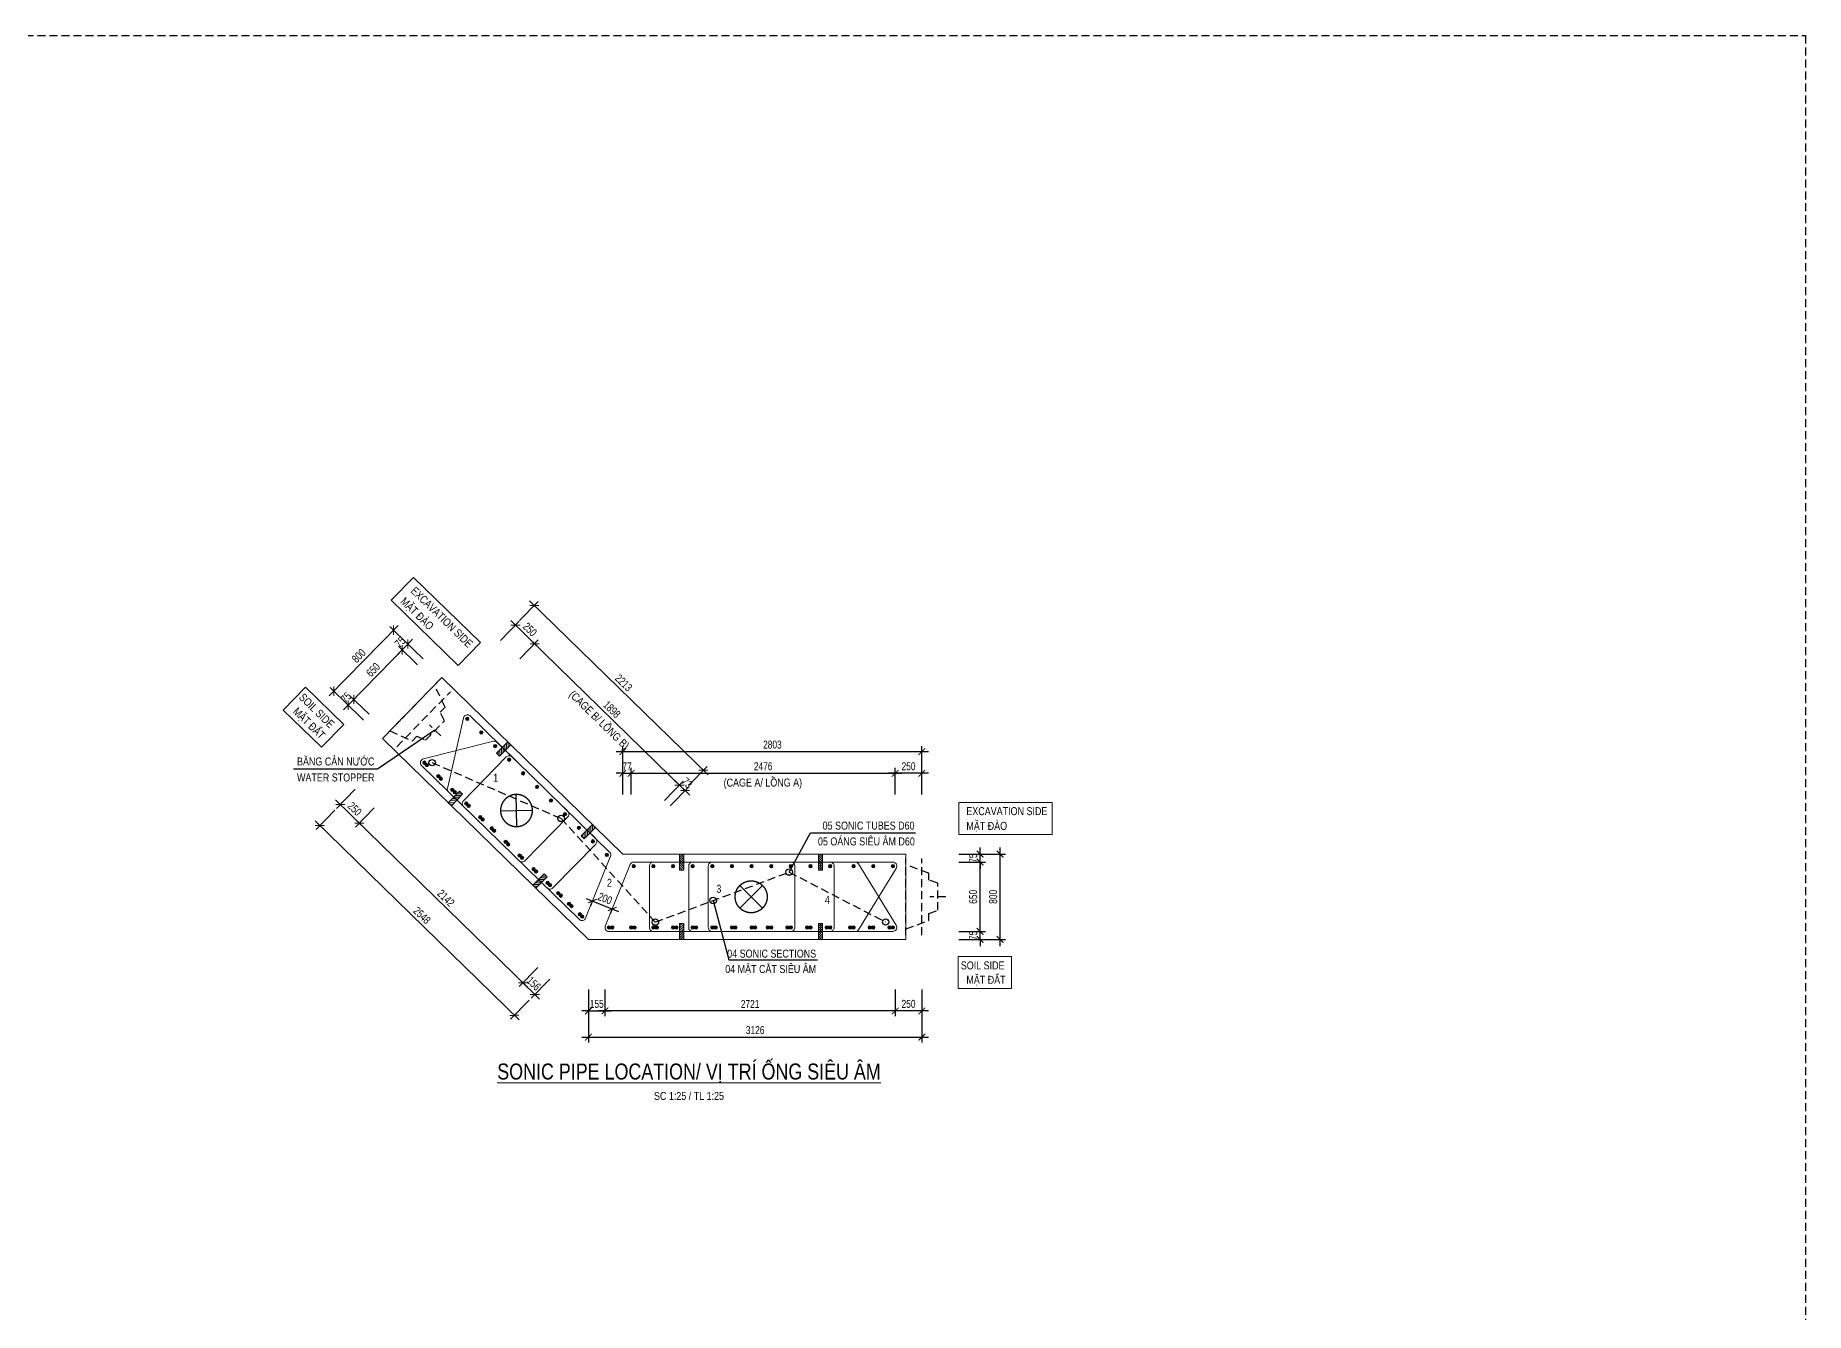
# Model space of a CAD drawing. Header units: millimetres. Extents: x 2611025 to 4139346, y -89870 to 101087.
# Drawn here: x 3841716 to 3908097, y -30106 to 17806 of the extents above; entities that cross this region are included whole.
import ezdxf
from ezdxf.enums import TextEntityAlignment as Align

# ---------------------------------------------------------------- set-up
doc = ezdxf.new("R2010")
doc.units = ezdxf.units.MM
doc.header["$LTSCALE"] = 1200
doc.header["$PDMODE"] = 35
for name, pattern in [('CENTER', [2, 1.25, -0.25, 0.25, -0.25]), ('DASHED', [19.05, 12.7, -6.35]), ('HIDDEN', [0.375, 0.25, -0.125])]:
    doc.linetypes.add(name, pattern=pattern)
for name, color, linetype, lineweight in [('015_Hidden', 8, 'Continuous', 13), ('5', 5, 'Continuous', 13), ('BOUND', 3, 'Continuous', 20), ('CWS', 8, 'HIDDEN', 9), ('ENOTE', 2, 'Continuous', 15), ('GRID', 74, 'CENTER', 15), ('K-THUOC', 1, 'Continuous', 18), ('LEADER', 8, 'Continuous', 9), ('MCT', 6, 'Continuous', 20), ('PIPE60', 1, 'Continuous', 25), ('TCHI', 4, 'HIDDEN', 30), ('TEXTEN', 3, 'Continuous', 13), ('TEXTMA', 2, 'Continuous', 13), ('TEXTVN', 2, 'Continuous', 20), ('TIE', 4, 'Continuous', 13)]:
    doc.layers.add(name, color=color, linetype=linetype, lineweight=lineweight)
for name, color, linetype in [('CDC.04.HIDDEN', 8, 'HIDDEN'), ('CDC.11.NOTE', 8, 'Continuous'), ('MCSA', 5, 'HIDDEN'), ('MIE', 5, 'HIDDEN')]:
    doc.layers.add(name, color=color, linetype=linetype)
doc.styles.add('DB_Arial', font='arial.ttf', dxfattribs={"width": 0.8})
doc.styles.add('SMTEXT', font='arial.ttf', dxfattribs={"width": 0.75})
doc.dimstyles.new('BSV1-100', dxfattribs={"dimtxt": 300, "dimasz": 250, "dimexe": 200, "dimexo": 0, "dimgap": 108, "dimtad": 1, "dimdec": 0, "dimdsep": 46, "dimtxsty": 'SMTEXT', "dimblk": 'ARCHTICK', "dimcen": 100, "dimdle": 250, "dimclrd": 256, "dimclre": 256, "dimclrt": 1, "dimadec": 0, "dimazin": 0, "dimtfac": 1, "dimtdec": 0, "dimtix": 1, "dimtmove": 2, "dimatfit": 3, "dimfxl": 720, "dimfxlon": 1, "dimtolj": 1, "dimtzin": 0, "dimarcsym": 0})
doc.dimstyles.new('BSV25', dxfattribs={"dimtxt": 300, "dimasz": 250, "dimexe": 200, "dimexo": 0, "dimgap": 108, "dimtad": 1, "dimdec": 0, "dimlfac": 0.25, "dimdsep": 46, "dimtxsty": 'SMTEXT', "dimblk": 'ARCHTICK', "dimcen": 100, "dimdle": 250, "dimclrd": 256, "dimclre": 256, "dimclrt": 2, "dimadec": 0, "dimazin": 0, "dimtfac": 1, "dimtdec": 0, "dimtix": 1, "dimtmove": 2, "dimatfit": 3, "dimfxl": 800, "dimfxlon": 1, "dimtolj": 1, "dimtzin": 0, "dimarcsym": 0})

# ---------------------------------------------------------------- blocks, each defined once
blk = doc.blocks.new('mct1')
at = {"lineweight": 9}
h = blk.add_hatch(color=256, dxfattribs=at)
h.dxf.hatch_style = 1
h.paths.add_polyline_path([(-16, 0, 1), (16, 0, 1)])
blk.add_circle((0, 0), 16, dxfattribs=at)
blk = doc.blocks.new('_ArchTick')
at = {"color": 0, "linetype": 'ByBlock', "const_width": 0.15}
blk.add_lwpolyline([(-0.5, -0.5), (0.5, 0.5)], dxfattribs=at)
blk = doc.blocks.new('*D1234')
at = {"layer": 'Defpoints', "color": 0, "transparency": 16777216}
for p in [(3874418, -12908), (3877894, -12908), (3874418, -16108)]:
    blk.add_point(p, dxfattribs=at)
at = {"layer": 'K-THUOC', "lineweight": -2, "transparency": 16777216}
for p, q in [((3877094, -12908), (3878094, -12908)), ((3877894, -16358), (3877894, -12658)), ((3877094, -16108), (3878094, -16108))]:
    blk.add_line(p, q, dxfattribs=at)
at = {"layer": 'K-THUOC', "lineweight": -2, "transparency": 16777216, "xscale": 250, "yscale": 250, "zscale": 250}
for p, rotation in [((3877894, -12908), 90), ((3877894, -16108), 270)]:
    blk.add_blockref('_ArchTick', p, dxfattribs=dict(at, rotation=rotation))
at = {"layer": 'K-THUOC', "color": 2, "transparency": 16777216, "insert": (3877633, -14508), "char_height": 300, "attachment_point": 5, "rotation": 90, "style": 'SMTEXT'}
blk.add_mtext('\\A1;800', dxfattribs=at)
blk = doc.blocks.new('*D1235')
at = {"layer": 'Defpoints', "color": 0, "transparency": 16777216}
for p in [(3874418, -15808), (3877144, -15808), (3874418, -16108)]:
    blk.add_point(p, dxfattribs=at)
at = {"layer": 'K-THUOC', "lineweight": -2, "transparency": 16777216}
for p, q in [((3876344, -15808), (3877344, -15808)), ((3877144, -15808), (3877144, -15558)), ((3877144, -16108), (3877144, -15808)), ((3876344, -16108), (3877344, -16108)), ((3877144, -16108), (3877144, -16358))]:
    blk.add_line(p, q, dxfattribs=at)
at = {"layer": 'K-THUOC', "lineweight": -2, "transparency": 16777216, "xscale": 250, "yscale": 250, "zscale": 250}
for p, rotation in [((3877144, -15808), 270), ((3877144, -16108), 90)]:
    blk.add_blockref('_ArchTick', p, dxfattribs=dict(at, rotation=rotation))
at = {"layer": 'K-THUOC', "color": 2, "transparency": 16777216, "insert": (3876884, -15958), "char_height": 300, "attachment_point": 5, "rotation": 90, "style": 'SMTEXT'}
blk.add_mtext('\\A1;75', dxfattribs=at)
blk = doc.blocks.new('*D1236')
at = {"layer": 'Defpoints', "color": 0, "transparency": 16777216}
for p in [(3874418, -13208), (3877144, -13208), (3874418, -15808)]:
    blk.add_point(p, dxfattribs=at)
at = {"layer": 'K-THUOC', "lineweight": -2, "transparency": 16777216}
for p, q in [((3876344, -13208), (3877344, -13208)), ((3877144, -16058), (3877144, -12958)), ((3876344, -15808), (3877344, -15808))]:
    blk.add_line(p, q, dxfattribs=at)
at = {"layer": 'K-THUOC', "lineweight": -2, "transparency": 16777216, "xscale": 250, "yscale": 250, "zscale": 250}
for p, rotation in [((3877144, -13208), 90), ((3877144, -15808), 270)]:
    blk.add_blockref('_ArchTick', p, dxfattribs=dict(at, rotation=rotation))
at = {"layer": 'K-THUOC', "color": 2, "transparency": 16777216, "insert": (3876883, -14508), "char_height": 300, "attachment_point": 5, "rotation": 90, "style": 'SMTEXT'}
blk.add_mtext('\\A1;650', dxfattribs=at)
blk = doc.blocks.new('*D1237')
at = {"layer": 'Defpoints', "color": 0, "transparency": 16777216}
for p in [(3874418, -12908), (3874418, -13208), (3877144, -12908)]:
    blk.add_point(p, dxfattribs=at)
at = {"layer": 'K-THUOC', "lineweight": -2, "transparency": 16777216}
for p, q in [((3876344, -12908), (3877344, -12908)), ((3876344, -13208), (3877344, -13208)), ((3877144, -12908), (3877144, -12658)), ((3877144, -13208), (3877144, -12908)), ((3877144, -13208), (3877144, -13458))]:
    blk.add_line(p, q, dxfattribs=at)
at = {"layer": 'K-THUOC', "lineweight": -2, "transparency": 16777216, "xscale": 250, "yscale": 250, "zscale": 250}
for p, rotation in [((3877144, -12908), 270), ((3877144, -13208), 90)]:
    blk.add_blockref('_ArchTick', p, dxfattribs=dict(at, rotation=rotation))
at = {"layer": 'K-THUOC', "color": 2, "transparency": 16777216, "insert": (3876884, -13058), "char_height": 300, "attachment_point": 5, "rotation": 90, "style": 'SMTEXT'}
blk.add_mtext('\\A1;75', dxfattribs=at)
blk = doc.blocks.new('*D1238')
at = {"layer": 'Defpoints', "color": 0, "transparency": 16777216}
for p in [(3855145, -4504), (3856958, -6273), (3854723, -8563)]:
    blk.add_point(p, dxfattribs=at)
at = {"layer": 'K-THUOC', "lineweight": -2, "transparency": 16777216}
for p, q in [((3852736, -6973), (3855320, -4325)), ((3855718, -5063), (3855002, -4364)), ((3853483, -7353), (3852767, -6654))]:
    blk.add_line(p, q, dxfattribs=at)
at = {"layer": 'K-THUOC', "lineweight": -2, "transparency": 16777216, "xscale": 250, "yscale": 250, "zscale": 250}
for p, rotation in [((3855145, -4504), 45.69869439373893), ((3852910, -6794), 225.6986943937389)]:
    blk.add_blockref('_ArchTick', p, dxfattribs=dict(at, rotation=rotation))
at = {"layer": 'K-THUOC', "color": 2, "transparency": 16777216, "insert": (3853841, -5467), "char_height": 300, "attachment_point": 5, "rotation": 45.69869, "style": 'SMTEXT'}
blk.add_mtext('\\A1;800', dxfattribs=at)
blk = doc.blocks.new('*D1239')
at = {"layer": 'Defpoints', "color": 0, "transparency": 16777216}
for p in [(3853657, -7103), (3854723, -8563), (3854932, -8348)]:
    blk.add_point(p, dxfattribs=at)
at = {"layer": 'K-THUOC', "lineweight": -2, "transparency": 16777216}
for p, q in [((3854020, -7877), (3853304, -7178)), ((3853447, -7318), (3853657, -7103)), ((3854229, -7662), (3853513, -6964)), ((3853657, -7103), (3853831, -6924)), ((3853447, -7318), (3853272, -7497))]:
    blk.add_line(p, q, dxfattribs=at)
at = {"layer": 'K-THUOC', "lineweight": -2, "transparency": 16777216, "xscale": 250, "yscale": 250, "zscale": 250}
for p, rotation in [((3853447, -7318), 45.69869439373893), ((3853657, -7103), 225.6986943937389)]:
    blk.add_blockref('_ArchTick', p, dxfattribs=dict(at, rotation=rotation))
at = {"layer": 'K-THUOC', "color": 2, "transparency": 16777216, "insert": (3853365, -7029), "char_height": 300, "attachment_point": 5, "rotation": 45.69869, "style": 'SMTEXT'}
blk.add_mtext('\\A1;75', dxfattribs=at)
blk = doc.blocks.new('*D1240')
at = {"layer": 'Defpoints', "color": 0, "transparency": 16777216}
for p in [(3855473, -5242), (3856748, -6487), (3854932, -8348)]:
    blk.add_point(p, dxfattribs=at)
at = {"layer": 'K-THUOC', "lineweight": -2, "transparency": 16777216}
for p, q in [((3853482, -7282), (3855647, -5064)), ((3856045, -5801), (3855329, -5103)), ((3854229, -7662), (3853513, -6964))]:
    blk.add_line(p, q, dxfattribs=at)
at = {"layer": 'K-THUOC', "lineweight": -2, "transparency": 16777216, "xscale": 250, "yscale": 250, "zscale": 250}
for p, rotation in [((3855473, -5242), 45.69869439373893), ((3853657, -7103), 225.6986943937389)]:
    blk.add_blockref('_ArchTick', p, dxfattribs=dict(at, rotation=rotation))
at = {"layer": 'K-THUOC', "color": 2, "transparency": 16777216, "insert": (3854378, -5990), "char_height": 300, "attachment_point": 5, "rotation": 45.69869, "style": 'SMTEXT'}
blk.add_mtext('\\A1;650', dxfattribs=at)
blk = doc.blocks.new('*D1241')
at = {"layer": 'Defpoints', "color": 0, "transparency": 16777216}
for p in [(3855682, -5028), (3856748, -6487), (3856958, -6273)]:
    blk.add_point(p, dxfattribs=at)
at = {"layer": 'K-THUOC', "lineweight": -2, "transparency": 16777216}
for p, q in [((3855473, -5242), (3855298, -5421)), ((3856045, -5801), (3855329, -5103)), ((3855473, -5242), (3855682, -5028)), ((3856255, -5587), (3855539, -4888)), ((3855682, -5028), (3855857, -4849))]:
    blk.add_line(p, q, dxfattribs=at)
at = {"layer": 'K-THUOC', "lineweight": -2, "transparency": 16777216, "xscale": 250, "yscale": 250, "zscale": 250}
for p, rotation in [((3855473, -5242), 45.69869439373893), ((3855682, -5028), 225.6986943937389)]:
    blk.add_blockref('_ArchTick', p, dxfattribs=dict(at, rotation=rotation))
at = {"layer": 'K-THUOC', "color": 2, "transparency": 16777216, "insert": (3855391, -4953), "char_height": 300, "attachment_point": 5, "rotation": 45.69869, "style": 'SMTEXT'}
blk.add_mtext('\\A1;75', dxfattribs=at)
blk = doc.blocks.new('sp')
at = {"layer": '5', "lineweight": 20}
h = blk.add_hatch(dxfattribs=at)
h.set_pattern_fill('ANSI31', color=256, scale=500)
h.set_pattern_definition([(45, (0, 0), (-44.194, 44.194), [])])
h.paths.add_polyline_path([(80, 300), (-80, 300), (-80, -300), (80, -300)])
blk.add_lwpolyline([(-80, -300), (80, -300), (80, 300), (-80, 300)], close=True, dxfattribs=at)
blk = doc.blocks.new('tremie')
at = {"layer": 'MIE', "color": 74, "ltscale": 1000}
for p, q in [((424, -424), (-424, 424)), ((424, 424), (-424, -424))]:
    blk.add_line(p, q, dxfattribs=at)
at = {"layer": 'MIE', "ltscale": 500}
blk.add_circle((0, 0), 600, dxfattribs=at)
blk = doc.blocks.new('*D1256')
at = {"layer": 'Defpoints', "color": 0, "transparency": 16777216}
for p in [(3862607, -14665), (3863348, -14965), (3863348, -14965)]:
    blk.add_point(p, dxfattribs=at)
at = {"layer": 'K-THUOC', "lineweight": -2, "transparency": 16777216}
for p, q in [((3862375, -14572), (3863579, -15058)), ((3862607, -14665), (3862532, -14851)), ((3863348, -14965), (3863273, -15150))]:
    blk.add_line(p, q, dxfattribs=at)
at = {"layer": 'K-THUOC', "lineweight": -2, "transparency": 16777216, "xscale": 250, "yscale": 250, "zscale": 250}
for p, rotation in [((3862607, -14665), 158.0021602386664), ((3863348, -14965), 338.0021602386664)]:
    blk.add_blockref('_ArchTick', p, dxfattribs=dict(at, rotation=rotation))
at = {"layer": 'K-THUOC', "color": 2, "transparency": 16777216, "insert": (3863075, -14573), "char_height": 300, "attachment_point": 5, "rotation": 338.00216, "style": 'SMTEXT'}
blk.add_mtext('\\A1;200', dxfattribs=at)
blk = doc.blocks.new('cws800')
at = {"layer": 'CDC.04.HIDDEN'}
for p, q in [((-600, 1440), (-600, -1440)), ((0, 1440), (0, -1440))]:
    blk.add_line(p, q, dxfattribs=at)
for points in [[(0, 1200), (-860, 888), (-860, 627), (-1200, 507), (-1200, -507), (-860, -627), (-860, -888), (0, -1200)], [(-1500, 0), (-900, 0)]]:
    blk.add_lwpolyline(points, dxfattribs=at)
blk = doc.blocks.new('*D1431')
at = {"layer": 'Defpoints', "color": 0, "transparency": 16777216}
for p in [(3873958, -9874), (3864055, -12908), (3873958, -13358)]:
    blk.add_point(p, dxfattribs=at)
at = {"layer": 'K-THUOC', "lineweight": -2, "transparency": 16777216}
for p, q in [((3863805, -9874), (3874208, -9874)), ((3864055, -10674), (3864055, -9674)), ((3873958, -10674), (3873958, -9674))]:
    blk.add_line(p, q, dxfattribs=at)
at = {"layer": 'K-THUOC', "lineweight": -2, "transparency": 16777216, "xscale": 250, "yscale": 250, "zscale": 250, "rotation": 180}
blk.add_blockref('_ArchTick', (3864055, -9874), dxfattribs=at)
at = {"layer": 'K-THUOC', "lineweight": -2, "transparency": 16777216, "xscale": 250, "yscale": 250, "zscale": 250}
blk.add_blockref('_ArchTick', (3873958, -9874), dxfattribs=at)
at = {"layer": 'K-THUOC', "color": 2, "transparency": 16777216, "insert": (3869006, -9613), "char_height": 300, "attachment_point": 5, "style": 'SMTEXT'}
blk.add_mtext('\\A1;2476', dxfattribs=at)
blk = doc.blocks.new('*D1432')
at = {"layer": 'Defpoints', "color": 0, "transparency": 16777216}
for p in [(3873958, -9874), (3874958, -12908), (3873958, -13358)]:
    blk.add_point(p, dxfattribs=at)
at = {"layer": 'K-THUOC', "lineweight": -2, "transparency": 16777216}
for p, q in [((3875208, -9874), (3873708, -9874)), ((3873958, -10674), (3873958, -9674)), ((3874958, -10674), (3874958, -9674))]:
    blk.add_line(p, q, dxfattribs=at)
at = {"layer": 'K-THUOC', "lineweight": -2, "transparency": 16777216, "xscale": 250, "yscale": 250, "zscale": 250, "rotation": 180}
blk.add_blockref('_ArchTick', (3873958, -9874), dxfattribs=at)
at = {"layer": 'K-THUOC', "lineweight": -2, "transparency": 16777216, "xscale": 250, "yscale": 250, "zscale": 250}
blk.add_blockref('_ArchTick', (3874958, -9874), dxfattribs=at)
at = {"layer": 'K-THUOC', "color": 2, "transparency": 16777216, "insert": (3874458, -9613), "char_height": 300, "attachment_point": 5, "style": 'SMTEXT'}
blk.add_mtext('\\A1;250', dxfattribs=at)
blk = doc.blocks.new('*D1433')
at = {"layer": 'Defpoints', "color": 0, "transparency": 16777216}
for p in [(3857996, -7514), (3865868, -10317), (3863538, -12704)]:
    blk.add_point(p, dxfattribs=at)
at = {"layer": 'K-THUOC', "lineweight": -2, "transparency": 16777216}
for p, q in [((3859876, -5587), (3860574, -4872)), ((3860256, -4840), (3866047, -10492)), ((3865309, -10890), (3866007, -10174))]:
    blk.add_line(p, q, dxfattribs=at)
at = {"layer": 'K-THUOC', "lineweight": -2, "transparency": 16777216, "xscale": 250, "yscale": 250, "zscale": 250}
for p, rotation in [((3860435, -5015), 135.698694382983), ((3865868, -10317), 315.698694382983)]:
    blk.add_blockref('_ArchTick', p, dxfattribs=dict(at, rotation=rotation))
at = {"layer": 'K-THUOC', "color": 2, "transparency": 16777216, "insert": (3863334, -7479), "char_height": 300, "attachment_point": 5, "rotation": 315.69869, "style": 'SMTEXT'}
blk.add_mtext('\\A1;1898', dxfattribs=at)
blk = doc.blocks.new('*D1434')
at = {"layer": 'Defpoints', "color": 0, "transparency": 16777216}
for p in [(3860435, -5015), (3857280, -6815), (3857996, -7514)]:
    blk.add_point(p, dxfattribs=at)
at = {"layer": 'K-THUOC', "lineweight": -2, "transparency": 16777216}
for p, q in [((3859160, -4889), (3859859, -4173)), ((3859540, -4142), (3860614, -5190)), ((3859876, -5587), (3860574, -4872))]:
    blk.add_line(p, q, dxfattribs=at)
at = {"layer": 'K-THUOC', "lineweight": -2, "transparency": 16777216, "xscale": 250, "yscale": 250, "zscale": 250}
for p, rotation in [((3859719, -4317), 135.698694382983), ((3860435, -5015), 315.698694382983)]:
    blk.add_blockref('_ArchTick', p, dxfattribs=dict(at, rotation=rotation))
at = {"layer": 'K-THUOC', "color": 2, "transparency": 16777216, "insert": (3860259, -4479), "char_height": 300, "attachment_point": 5, "rotation": 315.69869, "style": 'SMTEXT'}
blk.add_mtext('\\A1;250', dxfattribs=at)
blk = doc.blocks.new('*D1435')
at = {"layer": 'Defpoints', "color": 0, "transparency": 16777216}
for p in [(3866077, -10521), (3863538, -12704), (3863747, -12908)]:
    blk.add_point(p, dxfattribs=at)
at = {"layer": 'K-THUOC', "lineweight": -2, "transparency": 16777216}
for p, q in [((3865309, -10890), (3866007, -10174)), ((3865518, -11094), (3866216, -10378)), ((3865868, -10317), (3865689, -10142)), ((3865868, -10317), (3866077, -10521)), ((3866077, -10521), (3866256, -10696))]:
    blk.add_line(p, q, dxfattribs=at)
at = {"layer": 'K-THUOC', "lineweight": -2, "transparency": 16777216, "xscale": 250, "yscale": 250, "zscale": 250}
for p, rotation in [((3865868, -10317), 315.698694382983), ((3866077, -10521), 135.698694382983)]:
    blk.add_blockref('_ArchTick', p, dxfattribs=dict(at, rotation=rotation))
at = {"layer": 'K-THUOC', "color": 2, "transparency": 16777216, "insert": (3866155, -10232), "char_height": 300, "attachment_point": 5, "rotation": 315.69869, "style": 'SMTEXT'}
blk.add_mtext('\\A1;73', dxfattribs=at)
blk = doc.blocks.new('*D1436')
at = {"layer": 'Defpoints', "color": 0, "transparency": 16777216}
for p in [(3855268, -8877), (3856194, -9361), (3853865, -11747)]:
    blk.add_point(p, dxfattribs=at)
at = {"layer": 'K-THUOC', "lineweight": -2, "transparency": 16777216}
for p, q in [((3853708, -10476), (3853009, -11192)), ((3852970, -10874), (3854044, -11922)), ((3854424, -11174), (3853725, -11890))]:
    blk.add_line(p, q, dxfattribs=at)
at = {"layer": 'K-THUOC', "lineweight": -2, "transparency": 16777216, "xscale": 250, "yscale": 250, "zscale": 250}
for p, rotation in [((3853149, -11048), 135.698694382983), ((3853865, -11747), 315.698694382983)]:
    blk.add_blockref('_ArchTick', p, dxfattribs=dict(at, rotation=rotation))
at = {"layer": 'K-THUOC', "color": 2, "transparency": 16777216, "insert": (3853689, -11211), "char_height": 300, "attachment_point": 5, "rotation": 315.69869, "style": 'SMTEXT'}
blk.add_mtext('\\A1;250', dxfattribs=at)
blk = doc.blocks.new('*D1437')
at = {"layer": 'Defpoints', "color": 0, "transparency": 16777216}
for p in [(3856194, -9361), (3862007, -15672), (3859997, -17731)]:
    blk.add_point(p, dxfattribs=at)
at = {"layer": 'K-THUOC', "lineweight": -2, "transparency": 16777216}
for p, q in [((3854424, -11174), (3853725, -11890)), ((3853686, -11572), (3860176, -17906)), ((3860556, -17159), (3859857, -17874))]:
    blk.add_line(p, q, dxfattribs=at)
at = {"layer": 'K-THUOC', "lineweight": -2, "transparency": 16777216, "xscale": 250, "yscale": 250, "zscale": 250}
for p, rotation in [((3853865, -11747), 135.698694382983), ((3859997, -17731), 315.698694382983)]:
    blk.add_blockref('_ArchTick', p, dxfattribs=dict(at, rotation=rotation))
at = {"layer": 'K-THUOC', "color": 2, "transparency": 16777216, "insert": (3857112, -14554), "char_height": 300, "attachment_point": 5, "rotation": 315.69869, "style": 'SMTEXT'}
blk.add_mtext('\\A1;2142', dxfattribs=at)
blk = doc.blocks.new('*D1438')
at = {"layer": 'Defpoints', "color": 0, "transparency": 16777216}
for p in [(3862318, -15355), (3862454, -16108), (3860444, -18168)]:
    blk.add_point(p, dxfattribs=at)
at = {"layer": 'K-THUOC', "lineweight": -2, "transparency": 16777216}
for p, q in [((3860557, -17160), (3859859, -17876)), ((3859998, -17732), (3859819, -17558)), ((3859998, -17732), (3860444, -18168)), ((3861003, -17595), (3860305, -18311)), ((3860444, -18168), (3860623, -18342))]:
    blk.add_line(p, q, dxfattribs=at)
at = {"layer": 'K-THUOC', "lineweight": -2, "transparency": 16777216, "xscale": 250, "yscale": 250, "zscale": 250}
for p, rotation in [((3859998, -17732), 315.698694382983), ((3860444, -18168), 135.698694382983)]:
    blk.add_blockref('_ArchTick', p, dxfattribs=dict(at, rotation=rotation))
at = {"layer": 'K-THUOC', "color": 2, "transparency": 16777216, "insert": (3860404, -17763), "char_height": 300, "attachment_point": 5, "rotation": 315.69869, "style": 'SMTEXT'}
blk.add_mtext('\\A1;156', dxfattribs=at)
blk = doc.blocks.new('*D1439')
at = {"layer": 'Defpoints', "color": 0, "transparency": 16777216}
for p in [(3855268, -8877), (3862454, -16108), (3859677, -18954)]:
    blk.add_point(p, dxfattribs=at)
at = {"layer": 'K-THUOC', "lineweight": -2, "transparency": 16777216}
for p, q in [((3852941, -11262), (3852242, -11978)), ((3852203, -11660), (3859856, -19128)), ((3860236, -18381), (3859537, -19097))]:
    blk.add_line(p, q, dxfattribs=at)
at = {"layer": 'K-THUOC', "lineweight": -2, "transparency": 16777216, "xscale": 250, "yscale": 250, "zscale": 250}
for p, rotation in [((3852382, -11835), 135.698694382983), ((3859677, -18954), 315.698694382983)]:
    blk.add_blockref('_ArchTick', p, dxfattribs=dict(at, rotation=rotation))
at = {"layer": 'K-THUOC', "color": 2, "transparency": 16777216, "insert": (3856212, -15207), "char_height": 300, "attachment_point": 5, "rotation": 315.69869, "style": 'SMTEXT'}
blk.add_mtext('\\A1;2548', dxfattribs=at)
blk = doc.blocks.new('*D1440')
at = {"layer": 'Defpoints', "color": 0, "transparency": 16777216}
for p in [(3873958, -15659), (3874958, -15948), (3873958, -18787)]:
    blk.add_point(p, dxfattribs=at)
at = {"layer": 'K-THUOC', "lineweight": -2, "transparency": 16777216}
for p, q in [((3873958, -17987), (3873958, -18987)), ((3874958, -17987), (3874958, -18987)), ((3875208, -18787), (3873708, -18787))]:
    blk.add_line(p, q, dxfattribs=at)
at = {"layer": 'K-THUOC', "lineweight": -2, "transparency": 16777216, "xscale": 250, "yscale": 250, "zscale": 250, "rotation": 180}
blk.add_blockref('_ArchTick', (3873958, -18787), dxfattribs=at)
at = {"layer": 'K-THUOC', "lineweight": -2, "transparency": 16777216, "xscale": 250, "yscale": 250, "zscale": 250}
blk.add_blockref('_ArchTick', (3874958, -18787), dxfattribs=at)
at = {"layer": 'K-THUOC', "color": 2, "transparency": 16777216, "insert": (3874458, -18525), "char_height": 300, "attachment_point": 5, "style": 'SMTEXT'}
blk.add_mtext('\\A1;250', dxfattribs=at)
blk = doc.blocks.new('*D1441')
at = {"layer": 'Defpoints', "color": 0, "transparency": 16777216}
for p in [(3873958, -15659), (3863075, -16108), (3863075, -18787)]:
    blk.add_point(p, dxfattribs=at)
at = {"layer": 'K-THUOC', "lineweight": -2, "transparency": 16777216}
for p, q in [((3863075, -17987), (3863075, -18987)), ((3873958, -17987), (3873958, -18987)), ((3874208, -18787), (3862825, -18787))]:
    blk.add_line(p, q, dxfattribs=at)
at = {"layer": 'K-THUOC', "lineweight": -2, "transparency": 16777216, "xscale": 250, "yscale": 250, "zscale": 250, "rotation": 180}
blk.add_blockref('_ArchTick', (3863075, -18787), dxfattribs=at)
at = {"layer": 'K-THUOC', "lineweight": -2, "transparency": 16777216, "xscale": 250, "yscale": 250, "zscale": 250}
blk.add_blockref('_ArchTick', (3873958, -18787), dxfattribs=at)
at = {"layer": 'K-THUOC', "color": 2, "transparency": 16777216, "insert": (3868517, -18528), "char_height": 300, "attachment_point": 5, "style": 'SMTEXT'}
blk.add_mtext('\\A1;2721', dxfattribs=at)
blk = doc.blocks.new('*D1442')
at = {"layer": 'Defpoints', "color": 0, "transparency": 16777216}
for p in [(3862454, -16108), (3863075, -16108), (3863075, -18787)]:
    blk.add_point(p, dxfattribs=at)
at = {"layer": 'K-THUOC', "lineweight": -2, "transparency": 16777216}
for p, q in [((3862454, -17987), (3862454, -18987)), ((3863075, -17987), (3863075, -18987)), ((3862454, -18787), (3862204, -18787)), ((3862454, -18787), (3863075, -18787)), ((3863075, -18787), (3863325, -18787))]:
    blk.add_line(p, q, dxfattribs=at)
at = {"layer": 'K-THUOC', "lineweight": -2, "transparency": 16777216, "xscale": 250, "yscale": 250, "zscale": 250}
blk.add_blockref('_ArchTick', (3862454, -18787), dxfattribs=at)
at = {"layer": 'K-THUOC', "lineweight": -2, "transparency": 16777216, "xscale": 250, "yscale": 250, "zscale": 250, "rotation": 180}
blk.add_blockref('_ArchTick', (3863075, -18787), dxfattribs=at)
at = {"layer": 'K-THUOC', "color": 2, "transparency": 16777216, "insert": (3862765, -18525), "char_height": 300, "attachment_point": 5, "style": 'SMTEXT'}
blk.add_mtext('\\A1;155', dxfattribs=at)
blk = doc.blocks.new('*D1443')
at = {"layer": 'Defpoints', "color": 0, "transparency": 16777216}
for p in [(3862454, -16108), (3874958, -15948), (3874958, -19772)]:
    blk.add_point(p, dxfattribs=at)
at = {"layer": 'K-THUOC', "lineweight": -2, "transparency": 16777216}
for p, q in [((3862454, -18972), (3862454, -19972)), ((3874958, -18972), (3874958, -19972)), ((3862204, -19772), (3875208, -19772))]:
    blk.add_line(p, q, dxfattribs=at)
at = {"layer": 'K-THUOC', "lineweight": -2, "transparency": 16777216, "xscale": 250, "yscale": 250, "zscale": 250, "rotation": 180}
blk.add_blockref('_ArchTick', (3862454, -19772), dxfattribs=at)
at = {"layer": 'K-THUOC', "lineweight": -2, "transparency": 16777216, "xscale": 250, "yscale": 250, "zscale": 250}
blk.add_blockref('_ArchTick', (3874958, -19772), dxfattribs=at)
at = {"layer": 'K-THUOC', "color": 2, "transparency": 16777216, "insert": (3868706, -19510), "char_height": 300, "attachment_point": 5, "style": 'SMTEXT'}
blk.add_mtext('\\A1;3126', dxfattribs=at)
blk = doc.blocks.new('*D1444')
at = {"layer": 'Defpoints', "color": 0, "transparency": 16777216}
for p in [(3857382, -6697), (3866762, -9759), (3863717, -12879)]:
    blk.add_point(p, dxfattribs=at)
at = {"layer": 'K-THUOC', "lineweight": -2, "transparency": 16777216}
for p, q in [((3859868, -4149), (3860567, -3433)), ((3860248, -3402), (3866941, -9933)), ((3866203, -10331), (3866902, -9616))]:
    blk.add_line(p, q, dxfattribs=at)
at = {"layer": 'K-THUOC', "lineweight": -2, "transparency": 16777216, "xscale": 250, "yscale": 250, "zscale": 250}
for p, rotation in [((3860427, -3577), 135.698694382983), ((3866762, -9759), 315.698694382983)]:
    blk.add_blockref('_ArchTick', p, dxfattribs=dict(at, rotation=rotation))
at = {"layer": 'K-THUOC', "color": 2, "transparency": 16777216, "insert": (3863777, -6481), "char_height": 300, "attachment_point": 5, "rotation": 315.69869, "style": 'SMTEXT'}
blk.add_mtext('\\A1;2213', dxfattribs=at)
blk = doc.blocks.new('*D1445')
at = {"layer": 'Defpoints', "color": 0, "transparency": 16777216}
for p in [(3864055, -9874), (3863747, -12908), (3864055, -12908)]:
    blk.add_point(p, dxfattribs=at)
at = {"layer": 'K-THUOC', "lineweight": -2, "transparency": 16777216}
for p, q in [((3863747, -9874), (3863497, -9874)), ((3863747, -10674), (3863747, -9674)), ((3863747, -9874), (3864055, -9874)), ((3864055, -10674), (3864055, -9674)), ((3864055, -9874), (3864305, -9874))]:
    blk.add_line(p, q, dxfattribs=at)
at = {"layer": 'K-THUOC', "lineweight": -2, "transparency": 16777216, "xscale": 250, "yscale": 250, "zscale": 250}
blk.add_blockref('_ArchTick', (3863747, -9874), dxfattribs=at)
at = {"layer": 'K-THUOC', "lineweight": -2, "transparency": 16777216, "xscale": 250, "yscale": 250, "zscale": 250, "rotation": 180}
blk.add_blockref('_ArchTick', (3864055, -9874), dxfattribs=at)
at = {"layer": 'K-THUOC', "color": 2, "transparency": 16777216, "insert": (3863901, -9616), "char_height": 300, "attachment_point": 5, "style": 'SMTEXT'}
blk.add_mtext('\\A1;77', dxfattribs=at)
blk = doc.blocks.new('*D1446')
at = {"layer": 'Defpoints', "color": 0, "transparency": 16777216}
for p in [(3874958, -9062), (3863747, -12908), (3874958, -12908)]:
    blk.add_point(p, dxfattribs=at)
at = {"layer": 'K-THUOC', "lineweight": -2, "transparency": 16777216}
for p, q in [((3863497, -9062), (3875208, -9062)), ((3863747, -9862), (3863747, -8862)), ((3874958, -9862), (3874958, -8862))]:
    blk.add_line(p, q, dxfattribs=at)
at = {"layer": 'K-THUOC', "lineweight": -2, "transparency": 16777216, "xscale": 250, "yscale": 250, "zscale": 250, "rotation": 180}
blk.add_blockref('_ArchTick', (3863747, -9062), dxfattribs=at)
at = {"layer": 'K-THUOC', "lineweight": -2, "transparency": 16777216, "xscale": 250, "yscale": 250, "zscale": 250}
blk.add_blockref('_ArchTick', (3874958, -9062), dxfattribs=at)
at = {"layer": 'K-THUOC', "color": 2, "transparency": 16777216, "insert": (3869353, -8800), "char_height": 300, "attachment_point": 5, "style": 'SMTEXT'}
blk.add_mtext('\\A1;2803', dxfattribs=at)

msp = doc.modelspace()

# ---------------------------------------------------------------- linework, layer by layer
at = {"layer": '015_Hidden', "linetype": 'DASHED'}
msp.add_line((3863008.9, -16108.1), (3862454.3, -16108.1), dxfattribs=at)
at = {"layer": 'BOUND'}
msp.add_lwpolyline([(3863008.9, -16108.1), (3874358, -16108.1), (3874358, -12908.1), (3863747, -12908.1), (3856959.9, -6284.6), (3854729.8, -8569.8), (3862454.3, -16108.1)], dxfattribs=at)
at = {"layer": 'MCSA', "color": 5}
msp.add_lwpolyline([(3856594.7, -9474.1), (3861432.4, -11567.7), (3864965.6, -15457.4), (3869981.6, -13581.9), (3873598.7, -15453.8)], dxfattribs=at)
at = {"layer": 'PIPE60'}
for centre in [(3856594.7, -9474.1), (3861432.4, -11567.7), (3869981.6, -13581.9), (3864965.6, -15457.4), (3873598.7, -15453.8)]:
    msp.add_circle(centre, 120, dxfattribs=at)
at = {"layer": 'TCHI'}
msp.add_lwpolyline([(3686549.8, 17806.3), (3908096.7, 17806.3), (3908096.7, -78017.7), (3686549.8, -78017.7)], close=True, dxfattribs=at)
at = {"layer": 'TEXTEN'}
for points in [[(3857565.3, -5827.3), (3858403.4, -4968.5), (3855898.5, -2524), (3855060.4, -3382.8)], [(3851011.2, -7502.9), (3851849.3, -6644.1), (3853280.7, -8040.9), (3852442.6, -8899.7)], [(3879845, -12165), (3879845, -10965), (3876345, -10965), (3876345, -12165)], [(3876324.7, -17941.8), (3876324.7, -16741.8), (3878324.7, -16741.8), (3878324.7, -17941.8)]]:
    msp.add_lwpolyline(points, close=True, dxfattribs=at)
at = {"layer": 'TIE', "lineweight": 20}
for points in [[(3857883.2, -11228), (3857208.3, -10569.3, -0.2594813), (3857163.8, -10439.2), (3857763.6, -7808, -0.6069433), (3858016.5, -7725.2), (3863250.2, -12830.9, -0.305741), (3863282.6, -12988.6), (3862348.4, -15309.3, -0.5316973), (3862114.5, -15357.4), (3856197.9, -9583.3, -0.6069433), (3856275.3, -9328.7), (3858893, -8672.4, -0.2422581), (3859032.8, -8716.6), (3859697.4, -9365)], [(3869136.3, -15808.1), (3872458.8, -15808.1, 0.244599), (3872581.6, -15744.2), (3873993.4, -13444.2, 0.6069433), (3873870.6, -13208.1), (3864154.4, -13208.1, 0.305741), (3864020.9, -13298.2), (3863086.9, -15610.2, 0.5316973), (3863220.4, -15808.1), (3873870.6, -15808.1, 0.6069433), (3873993.4, -15572), (3872581.6, -13272, 0.244599), (3872458.8, -13208.1), (3869136.3, -13208.1)]]:
    msp.add_lwpolyline(points, format="xyb", dxfattribs=at)
at = {"layer": 'TIE'}
for points in [[(3858089.6, -11429.7), (3857768, -11115, -0.4142136), (3857765.7, -10902.8), (3859374.5, -9259.1, -0.4142136), (3859586.6, -9256.8), (3859908.2, -9571.6)], [(3859539.8, -12842.4), (3859861.4, -13157.1, 0.4142136), (3860073.5, -13154.9), (3861682.2, -11511.1, 0.4142136), (3861680, -11299), (3861358.4, -10984.3)], [(3860586.4, -13863.5), (3860908, -14178.2, 0.4142136), (3861120.2, -14176), (3862728.9, -12532.2, 0.4142136), (3862726.7, -12320.1), (3862405.1, -12005.3)], [(3865341, -15808.1), (3864891, -15808.1, -0.4142136), (3864741, -15658.1), (3864741, -13358.1, -0.4142136), (3864891, -13208.1), (3865341, -13208.1)], [(3866813.6, -15808.1), (3866363.6, -15808.1, -0.4142136), (3866213.6, -15658.1), (3866213.6, -13358.1, -0.4142136), (3866363.6, -13208.1), (3866813.6, -13208.1)], [(3867549.9, -15808.1), (3867099.9, -15808.1, -0.4142136), (3866949.9, -15658.1), (3866949.9, -13358.1, -0.4142136), (3867099.9, -13208.1), (3867549.9, -13208.1)], [(3869595.1, -15808.1), (3870045.1, -15808.1, 0.4142136), (3870195.1, -15658.1), (3870195.1, -13358.1, 0.4142136), (3870045.1, -13208.1), (3869595.1, -13208.1)], [(3871067.7, -15808.1), (3871517.7, -15808.1, 0.4142136), (3871667.7, -15658.1), (3871667.7, -13358.1, 0.4142136), (3871517.7, -13208.1), (3871067.7, -13208.1)]]:
    msp.add_lwpolyline(points, format="xyb", dxfattribs=at)

# ---------------------------------------------------------------- block references
at = {"layer": 'CWS'}
for p, rotation in [((3855844.9, -7427.2), 135.6986943829715), ((3874358, -14508.1), 180)]:
    msp.add_blockref('cws800', p, dxfattribs=dict(at, rotation=rotation))
at = {"layer": 'ENOTE', "xscale": -1, "rotation": 315.6986943829786}
for p in [(3859277.6, -8965.5), (3862450.4, -12061.9)]:
    msp.add_blockref('sp', p, dxfattribs=at)
at = {"layer": 'ENOTE'}
for p, rotation in [((3857466.5, -10821.3), 135.6986943847127), ((3860639.3, -13917.7), 135.6986943847127), ((3865949.9, -15808.1), 180), ((3871156.7, -15808.1), 180)]:
    msp.add_blockref('sp', p, dxfattribs=dict(at, rotation=rotation))
at = {"layer": 'ENOTE', "xscale": -1}
for p in [(3865949.9, -13208.1), (3871156.7, -13208.1)]:
    msp.add_blockref('sp', p, dxfattribs=at)
at = {"layer": 'GRID', "xscale": -1, "rotation": 45.94351290825964}
msp.add_blockref('tremie', (3859756.9, -11270), dxfattribs=at)
at = {"layer": 'GRID', "rotation": 269.6724061558663}
msp.add_blockref('tremie', (3868557.5, -14508.1), dxfattribs=at)
at = {"layer": 'MCT'}
for p, xscale, yscale, zscale, rotation in [((3857911.6, -7832.4), 3.999999999999999, 3.999999999999999, 3.999999999999999, 135.6159190641259), ((3858435, -8342.9), 3.999999999999999, 3.999999999999999, 3.999999999999999, 135.6159190641259), ((3858958.3, -8853.5), 3.999999999999999, 3.999999999999999, 3.999999999999999, 135.6159190641259), ((3859481.7, -9364), 3.999999999999999, 3.999999999999999, 3.999999999999999, 135.6159190641259), ((3856302.9, -9476.1), -3.999999999999999, 4, 4, 315.6159190641258), ((3856394.3, -9565.7), -3.999999999999999, 4, 4, 315.6159190641258), ((3856826.2, -9986.7), 3.999999999999999, 3.999999999999999, 3.999999999999999, 135.6159190641259), ((3860005, -9874.6), 3.999999999999999, 3.999999999999999, 3.999999999999999, 135.6159190641259), ((3856917.7, -10076.2), 3.999999999999999, 3.999999999999999, 3.999999999999999, 135.6159190641259), ((3857349.5, -10497.2), 3.999999999999999, 3.999999999999999, 3.999999999999999, 135.6159190641259), ((3857441, -10586.7), 3.999999999999999, 3.999999999999999, 3.999999999999999, 135.6159190641259), ((3860528.4, -10385.1), 3.999999999999999, 3.999999999999999, 3.999999999999999, 135.6159190641259), ((3857872.9, -11007.8), 3.999999999999999, 3.999999999999999, 3.999999999999999, 135.6159190641259), ((3857964.4, -11097.3), 3.999999999999999, 3.999999999999999, 3.999999999999999, 135.6159190641259), ((3861051.7, -10895.7), 3.999999999999999, 3.999999999999999, 3.999999999999999, 135.6159190641259), ((3858396.2, -11518.3), 3.999999999999999, 3.999999999999999, 3.999999999999999, 135.6159190641259), ((3858487.7, -11607.8), 3.999999999999999, 3.999999999999999, 3.999999999999999, 135.6159190641259), ((3858828.1, -11939.3), 3.999999999999999, 3.999999999999999, 3.999999999999999, 135.6159190641259), ((3858919.6, -12028.9), 3.999999999999999, 3.999999999999999, 3.999999999999999, 135.6159190641259), ((3861575, -11406.2), 3.999999999999999, 3.999999999999999, 3.999999999999999, 135.6159190641259), ((3862098.4, -11916.8), 3.999999999999999, 3.999999999999999, 3.999999999999999, 135.6159190641259), ((3859351.5, -12449.9), 3.999999999999999, 3.999999999999999, 3.999999999999999, 135.6159190641259), ((3859442.9, -12539.4), 3.999999999999999, 3.999999999999999, 3.999999999999999, 135.6159190641259), ((3862621.7, -12427.3), 3.999999999999999, 3.999999999999999, 3.999999999999999, 135.6159190641259), ((3859874.8, -12960.4), 3.999999999999999, 3.999999999999999, 3.999999999999999, 135.6159190641259), ((3859966.3, -13049.9), 3.999999999999999, 3.999999999999999, 3.999999999999999, 135.6159190641259), ((3863145.1, -12937.9), 3.999999999999999, 3.999999999999999, 3.999999999999999, 135.6159190641259), ((3860398.1, -13471), 3.999999999999999, 3.999999999999999, 3.999999999999999, 135.6159190641259), ((3860489.6, -13560.5), 3.999999999999999, 3.999999999999999, 3.999999999999999, 135.6159190641259), ((3860921.5, -13981.5), 3.999999999999999, 3.999999999999999, 3.999999999999999, 135.6159190641259), ((3864154.7, -13358.1), -4, 4, 4, 180), ((3864891, -13358.1), -4, 4, 4, 180), ((3865627.3, -13358.1), -4, 4, 4, 180), ((3866363.6, -13358.1), -4, 4, 4, 180), ((3867099.9, -13358.1), -4, 4, 4, 180), ((3867836.2, -13358.1), -4, 4, 4, 180), ((3868572.5, -13358.1), -4, 4, 4, 180), ((3869308.8, -13358.1), -4, 4, 4, 180), ((3870045.1, -13358.1), -4, 4, 4, 180), ((3870781.4, -13358.1), -4, 4, 4, 180), ((3871517.7, -13358.1), -4, 4, 4, 180), ((3872398, -13358.1), -4, 4, 4, 180), ((3873134.3, -13358.1), -4, 4, 4, 180), ((3873870.6, -13358.1), -4, 4, 4, 180), ((3861013, -14071), 3.999999999999999, 3.999999999999999, 3.999999999999999, 135.6159190641259), ((3861323.7, -14374.5), 3.999999999999999, 3.999999999999999, 3.999999999999999, 135.6159190641259), ((3861415.1, -14464.1), 3.999999999999999, 3.999999999999999, 3.999999999999999, 135.6159190641259), ((3861725.8, -14767.6), 3.999999999999999, 3.999999999999999, 3.999999999999999, 135.6159190641259), ((3861817.3, -14857.1), 3.999999999999999, 3.999999999999999, 3.999999999999999, 135.6159190641259), ((3862128, -15160.6), -3.999999999999999, 4, 4, 315.6159190641258), ((3862219.5, -15250.2), -3.999999999999999, 4, 4, 315.6159190641258), ((3863221.3, -15662.8), 4, 4, 4, 359.6115985839677), ((3864056.1, -15660.5), 4, 4, 4, 359.6115985839677), ((3864184.1, -15661.3), 4, 4, 4, 359.6115985839677), ((3864891, -15658.1), -4, 4, 4, 180), ((3865019, -15659), -4, 4, 4, 180), ((3865627.3, -15658.1), -4, 4, 4, 180), ((3865755.3, -15659), -4, 4, 4, 180), ((3866363.6, -15658.1), -4, 4, 4, 180), ((3866491.6, -15659), -4, 4, 4, 180), ((3867099.9, -15658.1), -4, 4, 4, 180), ((3867227.9, -15659), -4, 4, 4, 180), ((3867836.2, -15658.1), -4, 4, 4, 180), ((3867964.2, -15659), -4, 4, 4, 180), ((3868572.5, -15658.1), -4, 4, 4, 180), ((3868700.5, -15659), -4, 4, 4, 180), ((3869180.8, -15658.1), -4, 4, 4, 180), ((3869308.8, -15658.1), -4, 4, 4, 180), ((3869917.1, -15658.1), -4, 4, 4, 180), ((3870045.1, -15658.1), -4, 4, 4, 180), ((3870653.4, -15658.1), -4, 4, 4, 180), ((3870781.4, -15658.1), -4, 4, 4, 180), ((3871389.7, -15658.1), -4, 4, 4, 180), ((3871517.7, -15658.1), -4, 4, 4, 180), ((3872270, -15658.1), -4, 4, 4, 180), ((3872398, -15658.1), -4, 4, 4, 180), ((3873006.3, -15658.1), -4, 4, 4, 180), ((3873134.3, -15658.1), -4, 4, 4, 180)]:
    msp.add_blockref('mct1', p, dxfattribs=dict(at, xscale=xscale, yscale=yscale, zscale=zscale, rotation=rotation))
at = {"layer": 'MCT', "xscale": 4, "yscale": 4, "zscale": 4}
for p in [(3863348.4, -15658.1), (3873742.6, -15658.1), (3873870.6, -15658.1)]:
    msp.add_blockref('mct1', p, dxfattribs=at)

# ---------------------------------------------------------------- texts
at = {"layer": 'TEXTMA', "style": 'DB_Arial', "width": 0.8}
for s, p in [('BĂNG CẢN NƯỚC', (3851526.2, -9581.5)), ('WATER STOPPER', (3851526.2, -10181.5))]:
    msp.add_text(s, height=300, rotation=360, dxfattribs=at).set_placement(p)
at = {"layer": 'TEXTVN', "style": 'DB_Arial', "width": 0.8}
for s, p in [('MẶT ĐÀO', (3855379.4, -3459.7)), ('EXCAVATION SIDE', (3855765.4, -3064.1)), ('(CAGE B/ LỒNG B)', (3861702.7, -6948.5, 0)), ('MẶT ĐẤT', (3851347.4, -7591.2))]:
    msp.add_text(s, height=300, rotation=315.698694, dxfattribs=at).set_placement(p)
msp.add_text('SOIL SIDE', height=300, rotation=315.698694, dxfattribs=at).set_placement((3852747.3, -8204.2, 0), align=Align.RIGHT)
for s, p in [('1', (3858974.1, -10190.4)), ('2', (3863242.1, -14131)), ('3', (3867344.2, -14358.2)), ('4', (3871412.2, -14776.1))]:
    msp.add_text(s, height=300, dxfattribs=at).set_placement(p, align=Align.CENTER)
for s, p in [('(CAGE A/ LỒNG A)', (3867523.6, -10372.6, 0)), ('EXCAVATION SIDE', (3876627, -11444.6)), ('MẶT ĐÀO', (3876627, -11997.2)), ('MẶT ĐẤT', (3876627, -17770.1))]:
    msp.add_text(s, height=300, dxfattribs=at).set_placement(p)
at = {"layer": 'TEXTVN', "lineweight": 20, "style": 'DB_Arial', "width": 0.8}
for s, p in [('05 SONIC TUBES D60', (3874683.6, -11987, 0)), ('05 OÁNG SIÊU ÂM D60', (3874693.9, -12580, 0)), ('04 SONIC SECTIONS', (3870993.8, -16789.2)), ('04 MẶT CẮT SIÊU ÂM', (3870993.8, -17365.7))]:
    msp.add_text(s, height=300, dxfattribs=at).set_placement(p, align=Align.RIGHT)
at = {"layer": 'TEXTVN', "style": 'DB_Arial', "width": 0.8}
msp.add_text('SOIL SIDE', height=300, dxfattribs=at).set_placement((3878057, -17231.1, 0), align=Align.RIGHT)
at = {"layer": 'TEXTVN', "lineweight": 20, "style": 'DB_Arial', "width": 0.8}
for s, height, p in [('%%USONIC PIPE LOCATION/ VỊ TRÍ ỐNG SIÊU ÂM', 600, (3866225.3, -21361.5)), ('SC 1:25 / TL 1:25', 300, (3866225.3, -22127.8))]:
    msp.add_text(s, height=height, dxfattribs=at).set_placement(p, align=Align.CENTER)

# ---------------------------------------------------------------- dimensions: what is measured, and where the dimension line sits
at = {"layer": 'K-THUOC'}
for base, p1, p2, angle, picture, middle in [((3866761.9, -9758.7), (3857382.2, -6696.6), (3863717, -12878.8), 315.698694, '*D1444', (3863777, -6480.6)), ((3855145.3, -4504), (3854722.6, -8562.8), (3856957.6, -6272.6), 45.698694, '*D1238', (3853840.9, -5466.6)), ((3860434.6, -5014.9), (3857280.2, -6815.5), (3857995.9, -7513.9), 315.698694, '*D1434', (3860259.2, -4478.8)), ((3855472.5, -5242.5), (3854932.2, -8348.1), (3856748.1, -6487.3), 45.698694, '*D1240', (3854377.7, -5990.5)), ((3855682.1, -5027.8), (3856748.1, -6487.3), (3856957.6, -6272.6), 45.698694, '*D1241', (3855390.8, -4953.2)), ((3865867.6, -10317.1), (3857995.9, -7513.9), (3863538.1, -12704.2), 315.698694, '*D1433', (3863333.5, -7479.1)), ((3853656.6, -7103.2), (3854722.6, -8562.8), (3854932.2, -8348.1), 45.698694, '*D1239', (3853365.4, -7028.6)), ((3859677.1, -18953.8), (3855268.4, -8876.9), (3862454.3, -16108.1), 315.698694, '*D1439', (3856212, -15207.3)), ((3853864.9, -11746.9), (3855268.4, -8876.9), (3856193.5, -9360.7), 315.698694, '*D1436', (3853689.4, -11210.8)), ((3859997, -17731.3), (3856193.5, -9360.7), (3862007, -15671.6), 315.698694, '*D1437', (3857111.5, -14554)), ((3866076.6, -10521), (3863538.1, -12704.2), (3863747, -12908.1), 315.698694, '*D1435', (3866154.6, -10232)), ((3877894.3, -12908.1), (3874418, -16108.1), (3874418, -12908.1), 90, '*D1234', (3877633.1, -14508.1)), ((3877144.3, -12908.1), (3874418, -13208.1), (3874418, -12908.1), 90, '*D1237', (3876883.7, -13058.1)), ((3877144.3, -13208.1), (3874418, -15808.1), (3874418, -13208.1), 90, '*D1236', (3876883.1, -14508.1)), ((3860444.3, -18167.8), (3862317.9, -15355.4), (3862454.3, -16108.1), 315.698694, '*D1438', (3860403.6, -17763.2)), ((3877144.3, -15808.1), (3874418, -16108.1), (3874418, -15808.1), 90, '*D1235', (3876883.7, -15958.1))]:
    dim = msp.add_linear_dim(base=base, p1=p1, p2=p2, angle=angle, dimstyle='BSV25', dxfattribs=at)
    dim.commit()
    dim.dimension.update_dxf_attribs({"geometry": picture, "text_midpoint": middle})
for base, p1, p2, picture, middle in [((3874958, -9061.5), (3863747, -12908.1), (3874958, -12908.1), '*D1446', (3869352.5, -8800.2)), ((3864054.7, -9874.5), (3863747, -12908.1), (3864054.7, -12908.1), '*D1445', (3863900.9, -9616.5)), ((3873958, -9874.5), (3864054.7, -12908.1), (3873958, -13358.1), '*D1431', (3869006.4, -9613.3)), ((3873958, -9874.5), (3874958, -12908.1), (3873958, -13358.1), '*D1432', (3874458, -9613.3)), ((3863075.4, -18786.6), (3873958, -15658.9), (3863075.4, -16108.1), '*D1441', (3868516.7, -18528)), ((3873958, -18786.6), (3874958, -15948.3), (3873958, -15658.9), '*D1440', (3874458, -18525.4)), ((3874958, -19771.5), (3862454.3, -16108.1), (3874958, -15948.3), '*D1443', (3868706.1, -19510.3)), ((3863075.4, -18786.6), (3862454.3, -16108.1), (3863075.4, -16108.1), '*D1442', (3862764.8, -18525.4))]:
    dim = msp.add_linear_dim(base=base, p1=p1, p2=p2, dimstyle='BSV25', dxfattribs=at)
    dim.commit()
    dim.dimension.update_dxf_attribs({"geometry": picture, "text_midpoint": middle})
dim = msp.add_aligned_dim(p1=(3862607, -14665.4), p2=(3863347.6, -14964.6), distance=0, dimstyle='BSV25', dxfattribs=at)
dim.commit()
dim.dimension.update_dxf_attribs({"geometry": '*D1256', "text_midpoint": (3863075.1, -14572.9)})

# ---------------------------------------------------------------- leaders
at = {"layer": 'CDC.11.NOTE'}
msp.add_leader([(3856696.5, -8258.3), (3854545.2, -9721.8), (3851391.8, -9721.8)], dimstyle='BSV1-100', override={"dimgap": 108, "dimtad": 0}, dxfattribs=at)
at = {"layer": 'LEADER'}
for points in [[(3869981.6, -13581.9), (3870778.2, -12102.7), (3874722.2, -12102.7)], [(3867134.6, -14646.4), (3867716.2, -16877.1), (3871038.8, -16877.1)]]:
    msp.add_leader(points, dimstyle='BSV25', override={"dimldrblk": 'Origin'}, dxfattribs=at)

doc.saveas('drawing.dxf')
